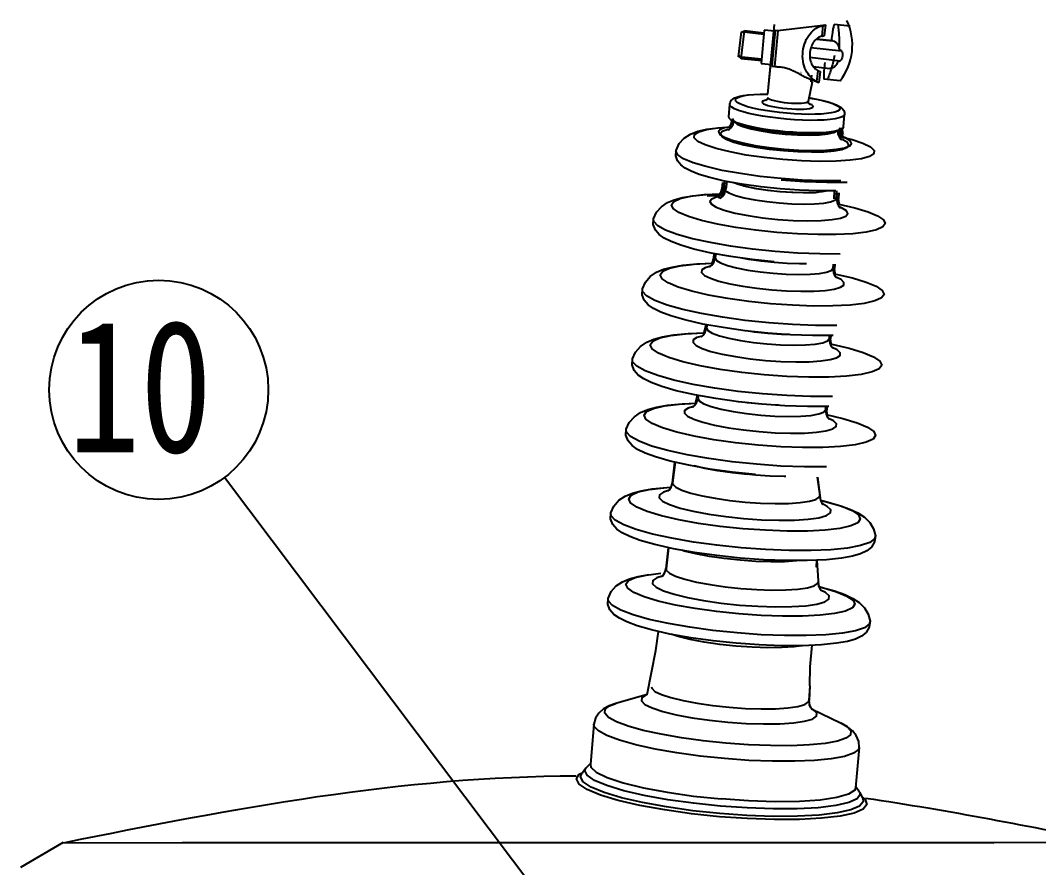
# Model space of a CAD drawing. Header units: millimetres. Extents: x 14764 to 276930, y -11609 to 135619.
# Drawn here: x 269598 to 269970.3, y 132744.6 to 133054.1 of the extents above; entities that cross this region are included whole.
import ezdxf

# ---------------------------------------------------------------- set-up
doc = ezdxf.new("R2010")
doc.units = ezdxf.units.MM
doc.header["$LTSCALE"] = 23.1
doc.layers.get('0').update_dxf_attribs({"linetype": 'CONTINUOUS'})
doc.layers.add('PL', color=5, linetype='CONTINUOUS')
doc.styles.get("Standard").update_dxf_attribs({"font": 'txt', "width": 0.8})

msp = doc.modelspace()

# ---------------------------------------------------------------- linework, layer by layer
at = {"color": 1}
msp.add_line((269672.7183, 132887.1758), (269826.7557, 132682.7416), dxfattribs=at)
at = {"color": 0, "linetype": 'ByBlock', "lineweight": 25, "ltscale": 0.5}
for p, q in [((269613.747, 132753.7243), (269598.0419, 132744.6234)), ((269613.747, 132753.7243), (269953.9588, 132753.7006)), ((269997.3683, 132753.7243), (269657.1564, 132753.7006))]:
    msp.add_line(p, q, dxfattribs=at)
at = {"color": 1}
msp.add_circle((269648.6228, 132919.1547), 40.0405, dxfattribs=at)
at = {"color": 0, "linetype": 'ByBlock', "lineweight": 25, "ltscale": 0.5}
for points in [[(269801.2948, 132778.0009), (269737.9839, 132777.9964), (269674.6788, 132765.8601), (269614.2945, 132753.6976)], [(269907.0288, 132770.0248), (269937.4264, 132765.5155), (269967.4687, 132759.6097), (269996.8208, 132753.6976)]]:
    msp.add_open_spline(points, degree=3, dxfattribs=at)
at = {"layer": 'PL', "color": 7, "ltscale": 0.5}
for p, q in [((269871.3535, 133027.1461), (269873.7042, 133052.5399)), ((269874.9408, 133050.406), (269892.4684, 133052.4805)), ((269891.1186, 133048.361), (269891.5714, 133052.3405)), ((269892.0113, 133048.462), (269892.4681, 133052.4772)), ((269901.4512, 133051.9672), (269895.5434, 133052.6393)), ((269860.63, 133040.8454), (269861.6582, 133049.8829)), ((269861.577, 133040.2291), (269862.7195, 133050.2707)), ((269861.6011, 133049.3808), (269862.7195, 133050.2707)), ((269869.8587, 133048.9499), (269861.6582, 133049.8829)), ((269869.9053, 133049.4532), (269862.7195, 133050.2707)), ((269862.7195, 133050.2707), (269869.9053, 133049.4532)), ((269870.0094, 133050.5782), (269868.8788, 133038.3651)), ((269873.9189, 133050.2163), (269870.0094, 133050.5782)), ((269873.945, 133050.4982), (269872.7277, 133037.3481)), ((269874.9408, 133050.406), (269873.7234, 133037.2559)), ((269873.945, 133050.4982), (269874.9408, 133050.406)), ((269895.0852, 133046.5885), (269889.0606, 133047.2739)), ((269889.0606, 133047.2739), (269895.0852, 133046.5885)), ((269869.0201, 133039.8909), (269860.63, 133040.8454)), ((269860.6871, 133041.3475), (269861.577, 133040.2291)), ((269887.0861, 133044.2436), (269898.2175, 133042.9772)), ((269868.9735, 133039.3876), (269861.577, 133040.2291)), ((269861.577, 133040.2291), (269868.9735, 133039.3876)), ((269868.8788, 133038.3651), (269872.7883, 133038.0032)), ((269871.3535, 133027.1461), (269872.4869, 133039.3897)), ((269872.7277, 133037.3481), (269873.7234, 133037.2559)), ((269873.8856, 133037.1977), (269873.7234, 133037.2559)), ((269886.6739, 133040.6287), (269897.8062, 133039.3622)), ((269887.9183, 133037.2322), (269893.9428, 133036.5468)), ((269883.4353, 133034.9599), (269883.3289, 133034.9943)), ((269887.1073, 133031.689), (269887.3758, 133034.0496)), ((269889.2266, 133031.7311), (269889.6794, 133035.7106)), ((269890.0698, 133031.3965), (269890.5266, 133035.4117)), ((269886.1671, 133024.6364), (269887.6002, 133031.6329)), ((269886.1671, 133024.6364), (269887.6002, 133031.6329)), ((269886.4295, 133032.6986), (269890.0693, 133031.3932)), ((269887.1073, 133031.689), (269887.6002, 133031.6329)), ((269897.7013, 133032.0094), (269891.7935, 133032.6816)), ((269857.0044, 133018.8565), (269857.4063, 133023.4498)), ((269870.8101, 133024.9979), (269870.542, 133024.9567)), ((269886.6915, 133023.5438), (269886.433, 133023.6315)), ((269898.9641, 133015.1855), (269899.366, 133019.7788)), ((269853.0828, 133014.8322), (269858.0462, 133015.1589)), ((269853.1923, 133014.8648), (269858.0412, 133015.1517)), ((269858.1681, 133017.5357), (269858.153, 133017.409)), ((269858.153, 133017.409), (269858.2026, 133017.5143)), ((269859.658, 133016.8141), (269858.4811, 133017.3418)), ((269857.2004, 133014.2946), (269856.4252, 133014.1545)), ((269897.551, 133014.0717), (269897.5816, 133013.9594)), ((269897.5887, 133014.0868), (269897.5816, 133013.9594)), ((269898.2384, 133012.5862), (269898.5142, 133012.5364)), ((269899.675, 133011.17), (269898.9901, 133011.4226)), ((269898.718, 133010.4544), (269897.9875, 133010.7238)), ((269854.7264, 132994.8776), (269854.4712, 132992.7445)), ((269854.4712, 132992.7445), (269855.075, 132993.4905)), ((269855.075, 132993.4905), (269855.2888, 132993.5729)), ((269855.5207, 132995.4057), (269855.1548, 132992.3472)), ((269855.1548, 132992.3472), (269855.7355, 132993.0649)), ((269855.4332, 132994.7506), (269855.1929, 132992.791)), ((269855.7355, 132993.0649), (269856.0504, 132993.1862)), ((269856.305, 132995.2625), (269855.954, 132992.4001)), ((269847.9317, 132990.4717), (269853.9234, 132990.7857)), ((269848.7549, 132990.5487), (269854.4196, 132990.7883)), ((269849.1178, 132989.9879), (269854.8234, 132990.2869)), ((269849.8031, 132990.0549), (269855.103, 132990.2827)), ((269853.4508, 132989.7132), (269852.7756, 132989.5912)), ((269854.1683, 132989.274), (269853.4429, 132989.1429)), ((269853.9234, 132990.7857), (269854.4192, 132990.7877)), ((269854.8234, 132990.2869), (269855.1067, 132990.2881)), ((269895.5556, 132991.8241), (269895.4045, 132988.9487)), ((269895.446, 132989.7395), (269895.735, 132989.5654)), ((269895.735, 132989.5654), (269896.1823, 132988.7578)), ((269896.3534, 132991.8384), (269896.1823, 132988.7578)), ((269896.5244, 132991.1534), (269896.4209, 132989.184)), ((269896.4623, 132989.9707), (269896.6585, 132989.8525)), ((269896.6585, 132989.8525), (269897.1235, 132989.0129)), ((269897.2425, 132991.1551), (269897.1235, 132989.0129)), ((269896.8367, 132987.0765), (269897.323, 132986.9887)), ((269898.2459, 132985.613), (269897.6074, 132985.8485)), ((269851.6234, 132968.9391), (269851.4245, 132967.2766)), ((269851.4245, 132967.2766), (269852.0512, 132968.0511)), ((269852.0512, 132968.0511), (269852.164, 132968.0946)), ((269852.2538, 132968.8265), (269852.0686, 132967.3167)), ((269845.3357, 132965.1768), (269851.3738, 132965.4287)), ((269895.1539, 132965.0714), (269895.0742, 132963.5542)), ((269895.1153, 132964.3368), (269895.2188, 132964.2744)), ((269895.2188, 132964.2744), (269895.7016, 132963.4028)), ((269895.7942, 132965.0723), (269895.7016, 132963.4028)), ((269895.4344, 132961.567), (269896.1321, 132961.4411)), ((269898.0765, 132959.3829), (269896.205, 132960.2973)), ((269848.5204, 132943.0007), (269848.368, 132941.7275)), ((269848.368, 132941.7275), (269849.0179, 132942.5305)), ((269849.0743, 132942.9024), (269848.9344, 132941.7611)), ((269842.2102, 132939.7173), (269848.3053, 132939.9691)), ((269893.7834, 132938.9892), (269893.7231, 132937.8426)), ((269893.7745, 132938.6148), (269894.275, 132937.7112)), ((269894.346, 132938.9895), (269894.275, 132937.7112)), ((269894.0319, 132935.966), (269894.6759, 132935.8497)), ((269896.6859, 132933.7214), (269894.8281, 132934.6291)), ((269838.9074, 132913.9012), (269845.1817, 132914.23)), ((269839.9598, 132913.9947), (269845.1672, 132914.2099)), ((269845.2824, 132915.9348), (269844.7085, 132914.1909)), ((269845.4281, 132917.1523), (269845.2824, 132915.9348)), ((269845.2824, 132915.9348), (269845.8535, 132916.6404)), ((269845.9059, 132917.0678), (269845.7702, 132915.9619)), ((269892.3165, 132912.7105), (269892.8349, 132911.7745)), ((269892.4176, 132912.9968), (269892.3592, 132911.8859)), ((269892.9028, 132912.9967), (269892.8349, 132911.7745)), ((269895.282, 132907.8153), (269893.4377, 132908.7163)), ((269837.2392, 132892.7267), (269836.3319, 132885.1422)), ((269837.4304, 132892.6837), (269836.5056, 132885.1432)), ((269836.3319, 132885.1422), (269835.7983, 132883.5427)), ((269836.3319, 132885.1422), (269836.5365, 132885.395)), ((269890.6836, 132878.739), (269889.571, 132887.2743)), ((269893.0583, 132876.5689), (269891.253, 132877.4509)), ((269834.9145, 132861.477), (269833.995, 132853.7916)), ((269835.0301, 132861.451), (269834.09, 132853.7861)), ((269889.0593, 132856.9148), (269888.9271, 132854.3987)), ((269889.1622, 132856.9194), (269889.6692, 132849.3977)), ((269833.995, 132853.7916), (269833.4652, 132852.2091)), ((269833.995, 132853.7916), (269834.13, 132854.1119)), ((269889.6692, 132849.3977), (269889.7801, 132848.911)), ((269889.9974, 132847.2578), (269889.7801, 132848.911)), ((269889.9077, 132847.2778), (269890.7081, 132847.0997)), ((269889.9112, 132847.2522), (269891.3237, 132846.926)), ((269892.4085, 132845.1045), (269890.6175, 132845.9796)), ((269886.6315, 132810.9943), (269886.3499, 132805.6367)), ((269886.6579, 132810.9955), (269886.3609, 132805.645)), ((269827.2324, 132807.8551), (269815.7138, 132804.5296)), ((269886.3523, 132805.6824), (269886.3609, 132805.645)), ((269886.5753, 132803.9898), (269886.3609, 132805.645)), ((269887.0818, 132802.9593), (269886.5753, 132803.9898)), ((269887.0757, 132802.9586), (269887.2997, 132802.6733)), ((269887.3977, 132802.5874), (269887.0818, 132802.9593)), ((269887.2847, 132802.6427), (269898.1539, 132797.317)), ((269807.7298, 132796.9665), (269806.4403, 132782.2279)), ((269904.7034, 132788.4824), (269903.4139, 132773.7438)), ((269804.7569, 132780.932), (269803.2213, 132778.779)), ((269806.4737, 132782.6091), (269804.7569, 132780.932)), ((269802.3286, 132778.6927), (269803.6217, 132779.3404)), ((269904.8467, 132772.1753), (269903.4472, 132774.1248)), ((269904.8467, 132772.1753), (269905.9851, 132769.7885))]:
    msp.add_line(p, q, dxfattribs=at)
for points in [[(269857.4063, 133023.4498), (269857.5768, 133024.1573), (269857.955, 133024.8038), (269858.5003, 133025.3377), (269859.1733, 133025.7587), (269859.9941, 133026.105), (269861.033, 133026.4074), (269862.3886, 133026.6774), (269864.1714, 133026.9088), (269866.2481, 133027.068), (269868.5167, 133027.1494), (269870.9488, 133027.1564), (269871.3535, 133027.1461)], [(269867.9731, 133021.6016), (269865.8139, 133022.0725), (269863.914, 133022.5715), (269862.312, 133023.0885), (269861.0406, 133023.6128), (269860.1256, 133024.1339), (269859.5857, 133024.6411), (269859.4319, 133025.124), (269859.6672, 133025.5729), (269860.287, 133025.9786), (269861.2786, 133026.3329), (269862.6217, 133026.6285), (269864.2891, 133026.8594), (269866.2468, 133027.0209), (269868.455, 133027.1098), (269870.8686, 133027.1242), (269871.3506, 133027.1128)], [(269871.2481, 133025.9416), (269871.1351, 133025.4765), (269870.9344, 133025.1282), (269870.7444, 133024.929), (269870.6223, 133024.8413), (269870.5994, 133024.8287)], [(269871.2481, 133025.9416), (269871.2696, 133025.821), (269871.5023, 133025.5671), (269871.9803, 133025.3038), (269872.6874, 133025.0399), (269873.5996, 133024.7846), (269874.6857, 133024.5464), (269875.9087, 133024.3335), (269877.2271, 133024.1531), (269878.5958, 133024.0115)], [(269886.2696, 133025.8076), (269886.7462, 133025.7351), (269889.1206, 133025.3018), (269891.2798, 133024.8308), (269893.1797, 133024.3318), (269894.7817, 133023.8149), (269896.0531, 133023.2905), (269896.9681, 133022.7694), (269897.508, 133022.2623), (269897.6618, 133021.7793), (269897.4265, 133021.3304), (269896.8067, 133020.9247), (269895.8152, 133020.5704), (269894.472, 133020.2748), (269892.8046, 133020.0439), (269890.8469, 133019.8824)], [(269886.2724, 133025.8401), (269886.7412, 133025.7695), (269889.1516, 133025.3349), (269891.3833, 133024.8548), (269893.4076, 133024.3306), (269895.0979, 133023.7951), (269896.3612, 133023.2978), (269897.3141, 133022.8229), (269898.0498, 133022.3419), (269898.6299, 133021.8131), (269899.0661, 133021.1974), (269899.3212, 133020.5037), (269899.366, 133019.7788)], [(269878.0718, 133018.0213), (269875.0892, 133018.3191), (269872.1738, 133018.684), (269869.3848, 133019.1085), (269866.7791, 133019.5841), (269864.4097, 133020.1009), (269862.3247, 133020.6486), (269860.5668, 133021.2159), (269859.1716, 133021.7914), (269858.1675, 133022.3632), (269857.5751, 133022.9198), (269857.4063, 133023.4498)], [(269870.542, 133024.9567), (269869.8328, 133024.7645), (269869.3884, 133024.5324), (269869.2225, 133024.2674), (269869.3399, 133023.9777), (269869.7372, 133023.672), (269870.4022, 133023.3595), (269871.3148, 133023.0499), (269872.4473, 133022.7525), (269873.7651, 133022.4763), (269875.2282, 133022.2298), (269876.7922, 133022.0205), (269878.4071, 133021.8548)], [(269878.4071, 133021.8548), (269880.0264, 133021.7375), (269881.6029, 133021.6721), (269883.0866, 133021.6608), (269884.4324, 133021.7039), (269885.5992, 133021.8002), (269886.5517, 133021.9467), (269887.2609, 133022.1388), (269887.7053, 133022.3709), (269887.8712, 133022.6359), (269887.7538, 133022.9256), (269887.3565, 133023.2314), (269886.6915, 133023.5438)], [(269878.5958, 133024.0115), (269879.9684, 133023.9133), (269881.2981, 133023.862), (269882.5395, 133023.8593), (269883.6504, 133023.9052), (269884.5931, 133023.9983), (269885.3353, 133024.1354), (269885.8518, 133024.3117), (269886.125, 133024.5213), (269886.1671, 133024.6364)], [(269886.5618, 133023.4587), (269886.6082, 133023.4308), (269886.5843, 133023.451), (269886.4737, 133023.5682), (269886.326, 133023.7979), (269886.1967, 133024.1627), (269886.1671, 133024.6364)], [(269858.4811, 133017.3418), (269857.6379, 133017.864), (269857.1428, 133018.3718), (269857.0044, 133018.8565)], [(269878.2605, 133020.178), (269875.5455, 133020.4491), (269872.889, 133020.7815), (269870.3475, 133021.1683), (269867.9731, 133021.6016)], [(269899.366, 133019.7788), (269899.1077, 133019.2862), (269898.4276, 133018.8409), (269897.3395, 133018.4521), (269895.8655, 133018.1277), (269894.0358, 133017.8742), (269891.8874, 133017.6969), (269889.4642, 133017.5994), (269886.8155, 133017.5835), (269883.9952, 133017.6498), (269881.0607, 133017.7967), (269878.0718, 133018.0213)], [(269890.8469, 133019.8824), (269888.6387, 133019.7935), (269886.2251, 133019.7792), (269883.6551, 133019.8396), (269880.9813, 133019.9735), (269878.2605, 133020.178)], [(269837.7503, 133006.6019), (269838.8832, 133009.0787), (269840.7392, 133011.1199), (269843.0595, 133012.5823), (269845.7284, 133013.5847), (269848.9763, 133014.3191), (269853.1923, 133014.8648)], [(269876.7798, 133003.254), (269869.9305, 133003.9776), (269863.4013, 133004.9167), (269857.4785, 133006.0302), (269852.4211, 133007.2692), (269848.4498, 133008.5798), (269845.7383, 133009.9046), (269844.4051, 133011.1857), (269844.5084, 133012.3671), (269846.0439, 133013.3973), (269848.9442, 133014.2311), (269853.0828, 133014.8322)], [(269855.8061, 133015.008), (269853.9284, 133014.2843), (269853.2368, 133013.4099), (269853.766, 133012.4287), (269855.4896, 133011.3899), (269858.321, 133010.3456), (269862.1181, 133009.3482), (269866.6909, 133008.4475), (269871.81, 133007.689), (269877.2175, 133007.1106)], [(269857.0184, 133014.1694), (269856.9332, 133014.137), (269857.1942, 133014.2893), (269857.8011, 133014.8095), (269858.5391, 133015.8613), (269858.9288, 133017.1411)], [(269858.153, 133017.409), (269857.6561, 133015.78), (269857.1699, 133015.1002)], [(269858.3172, 133018.2653), (269858.7439, 133017.4502), (269860.1403, 133016.6085), (269862.4343, 133015.7624), (269865.5109, 133014.9542), (269869.2158, 133014.2245), (269873.3632, 133013.6099), (269877.7451, 133013.1412)], [(269859.129, 133017.0513), (269859.1298, 133017.0479), (269860.1513, 133016.1971), (269862.2029, 133015.3232), (269865.1655, 133014.477), (269868.8668, 133013.7077), (269873.0918, 133013.0599), (269877.595, 133012.5714)], [(269877.6699, 133013.428), (269874.9342, 133013.6983), (269872.2506, 133014.0255), (269869.6652, 133014.4039), (269867.2221, 133014.8271), (269864.9631, 133015.2879), (269862.927, 133015.7783), (269861.1484, 133016.2899), (269859.658, 133016.8141)], [(269877.7451, 133013.1412), (269882.1419, 133012.8419), (269886.333, 133012.727), (269890.1083, 133012.8022), (269893.2785, 133013.0639), (269895.6846, 133013.4988), (269897.2059, 133014.0852), (269897.7677, 133014.8138)], [(269898.9641, 133015.1855), (269898.7436, 133014.7323), (269898.1679, 133014.3181), (269897.2468, 133013.9503)], [(269897.7677, 133014.8138), (269897.9771, 133013.1308), (269898.5435, 133011.95), (269899.0389, 133011.365), (269899.2038, 133011.2258)], [(269856.4252, 133014.1545), (269854.6149, 133013.4568), (269853.9482, 133012.6138), (269854.4584, 133011.6679), (269856.12, 133010.6664), (269858.8497, 133009.6596), (269862.5105, 133008.698), (269866.9191, 133007.8297), (269871.8543, 133007.0984), (269877.0673, 133006.5408)], [(269897.3019, 133011.7235), (269902.1273, 133010.5413), (269906.0987, 133009.2307), (269908.8102, 133007.9059), (269910.1434, 133006.6248), (269910.04, 133005.4434), (269908.5046, 133004.4132), (269905.6042, 133003.5794), (269901.4656, 133002.9784), (269896.2698, 133002.6364), (269890.2437, 133002.5683), (269883.6505, 133002.7773), (269876.7798, 133003.254)], [(269877.2175, 133007.1106), (269882.643, 133006.7412), (269887.8162, 133006.5993), (269892.4759, 133006.6922), (269896.3886, 133007.0151), (269899.3584, 133007.5519), (269901.2361, 133008.2756), (269901.9277, 133009.15), (269901.3985, 133010.1312), (269899.675, 133011.17)], [(269877.595, 133012.5714), (269882.1145, 133012.2705), (269886.3878, 133012.1748), (269890.1665, 133012.2897), (269893.231, 133012.6086), (269895.4032, 133013.1129), (269896.5569, 133013.7735), (269896.5583, 133013.7767)], [(269897.2468, 133013.9503), (269895.9962, 133013.6349), (269894.4373, 133013.3775), (269892.597, 133013.1825), (269890.5066, 133013.0531), (269888.2019, 133012.9916), (269885.7225, 133012.9991), (269883.1106, 133013.0754), (269880.411, 133013.2192), (269877.6699, 133013.428)], [(269896.7716, 133013.8305), (269896.9373, 133012.4871), (269897.5081, 133011.2916), (269898.0148, 133010.6915), (269898.1939, 133010.5401)], [(269898.1441, 133011.515), (269897.784, 133012.2819), (269897.5816, 133013.9594)], [(269898.9981, 133012.4187), (269898.7498, 133012.9444), (269898.5455, 133014.6229)], [(269877.0673, 133006.5408), (269882.2979, 133006.1847), (269887.2852, 133006.0479), (269891.7776, 133006.1374), (269895.5497, 133006.4487), (269898.4128, 133006.9662), (269900.2231, 133007.664), (269900.8899, 133008.5069), (269900.3796, 133009.4529), (269898.718, 133010.4544)], [(269875.842, 132992.5347), (269868.7152, 132993.2815), (269861.8603, 132994.2482), (269855.5096, 132995.4077), (269850.1615, 132996.6583), (269846.1887, 132997.8464), (269843.2769, 132998.9712), (269841.1313, 133000.0793), (269839.5034, 133001.2873), (269838.2796, 133002.7877), (269837.6263, 133004.6416), (269837.7503, 133006.6019)], [(269861.274, 132998.1069), (269854.5781, 132999.3154), (269848.7344, 133000.6645), (269843.9675, 133002.1026), (269840.4607, 133003.5742), (269838.3486, 133005.023), (269837.7126, 133006.3931), (269837.7503, 133006.6019)], [(269876.1706, 132996.2908), (269868.565, 132997.0856), (269861.274, 132998.1069)], [(269897.9603, 132995.5199), (269891.1562, 132995.4926), (269883.7987, 132995.7528), (269876.1706, 132996.2908)], [(269853.319, 132989.5917), (269853.1853, 132989.5408), (269853.3882, 132989.6601), (269853.9696, 132990.1535), (269854.6988, 132991.1821), (269855.1929, 132992.791)], [(269854.4712, 132992.7445), (269853.9697, 132991.1132), (269853.7136, 132990.7584)], [(269854.0109, 132989.1505), (269853.9016, 132989.1088), (269854.1339, 132989.2447), (269854.7283, 132989.7516), (269855.4621, 132990.7919), (269855.954, 132992.4001)], [(269855.1548, 132992.3472), (269854.6556, 132990.7171), (269854.3194, 132990.2491)], [(269855.1929, 132992.791), (269855.6388, 132991.9392), (269857.0981, 132991.0596), (269859.4955, 132990.1753), (269862.7107, 132989.3307), (269866.5825, 132988.5682), (269870.9168, 132987.9259), (269875.4962, 132987.436)], [(269875.7509, 132991.4941), (269871.4014, 132991.9593), (269867.2846, 132992.5694), (269863.6071, 132993.2937), (269860.5533, 132994.0959), (269858.4544, 132994.87)], [(269875.8503, 132991.4834), (269871.302, 132991.9699), (269866.9971, 132992.6079), (269863.1516, 132993.3653), (269862.3522, 132993.5753)], [(269896.1347, 132991.8268), (269889.7409, 132991.7969), (269882.9015, 132992.0373), (269875.842, 132992.5347)], [(269900.352, 132994.8611), (269892.8166, 132994.8308), (269884.6684, 132995.119), (269876.2205, 132995.7147)], [(269829.5577, 132981.5846), (269830.6291, 132983.9846), (269832.3833, 132986.017), (269834.571, 132987.5185), (269837.0835, 132988.5941), (269840.0766, 132989.4122), (269843.8506, 132990.0619), (269848.7549, 132990.5487)], [(269874.5513, 132976.6361), (269866.9431, 132977.4312), (269859.649, 132978.4529), (269852.9501, 132979.6619), (269847.104, 132981.0116), (269842.3351, 132982.4503), (269838.8267, 132983.9225), (269836.7138, 132985.3719), (269836.0775, 132986.7425), (269836.9422, 132987.9819), (269839.2747, 132989.0423), (269842.9854, 132989.883), (269847.9317, 132990.4717)], [(269852.7756, 132989.5912), (269850.8293, 132988.841), (269850.1124, 132987.9347), (269850.661, 132986.9177), (269852.4474, 132985.841), (269855.3822, 132984.7585), (269859.318, 132983.7247), (269864.0577, 132982.7912), (269869.3637, 132982.0049), (269874.9686, 132981.4054)], [(269875.4962, 132987.436), (269880.0911, 132987.1232), (269884.471, 132987.0031), (269888.4164, 132987.0818), (269891.7295, 132987.3552), (269894.244, 132987.8097), (269895.8339, 132988.4225), (269896.4209, 132989.184)], [(269893.3632, 132991.8138), (269891.1695, 132991.4173), (269888.0227, 132991.1576), (269884.2753, 132991.0829), (269880.1152, 132991.197), (269875.7509, 132991.4941)], [(269889.494, 132991.1985), (269888.6828, 132991.1316), (269884.7642, 132991.0535), (269880.414, 132991.1727), (269875.8503, 132991.4834)], [(269896.4209, 132989.184), (269896.6326, 132987.4995), (269897.1954, 132986.3332), (269897.6789, 132985.7643), (269897.8282, 132985.6385)], [(269897.5201, 132986.9328), (269897.3297, 132987.3339), (269897.1235, 132989.0129)], [(269897.323, 132986.9887), (269903.1692, 132985.639), (269907.9381, 132984.2004), (269911.4464, 132982.7281), (269913.5593, 132981.2788), (269914.1956, 132979.9081), (269913.3309, 132978.6687), (269910.9984, 132977.6083), (269907.2877, 132976.7676), (269902.3414, 132976.1789), (269896.3497, 132975.8649), (269889.5427, 132975.8375), (269882.1818, 132976.098), (269874.5513, 132976.6361)], [(269874.9686, 132981.4054), (269880.5922, 132981.0225), (269885.9542, 132980.8755), (269890.7841, 132980.9717), (269894.8396, 132981.3064), (269897.9178, 132981.8628), (269899.8641, 132982.613), (269900.5809, 132983.5193), (269900.0324, 132984.5363), (269898.2459, 132985.613)], [(269873.6135, 132965.9168), (269865.5739, 132966.7543), (269857.8259, 132967.8315), (269850.6213, 132969.1181), (269844.2721, 132970.5629), (269839.4629, 132971.9617), (269835.9714, 132973.2725), (269833.4415, 132974.5379), (269831.5712, 132975.8716), (269830.1911, 132977.4809), (269829.4403, 132979.4747), (269829.5577, 132981.5846)], [(269857.6944, 132971.6199), (269850.2992, 132972.9072), (269843.7322, 132974.3473), (269838.217, 132975.8913), (269833.9414, 132977.4866), (269831.0509, 132979.0788), (269829.6441, 132980.6138), (269829.5577, 132981.5846)], [(269873.9421, 132969.6728), (269865.6659, 132970.5294), (269857.6944, 132971.6199)], [(269850.2652, 132964.1682), (269850.107, 132964.1081), (269850.28, 132964.2108), (269850.848, 132964.6906), (269851.5725, 132965.7076), (269852.0686, 132967.3167)], [(269851.4245, 132967.2766), (269850.9207, 132965.6447), (269850.7451, 132965.4025)], [(269852.0686, 132967.3167), (269852.5337, 132966.4281), (269854.056, 132965.5106), (269856.5567, 132964.5882), (269859.9106, 132963.7072), (269863.9493, 132962.9118), (269868.4705, 132962.2418), (269873.2473, 132961.7308)], [(269873.5865, 132965.6077), (269868.8394, 132966.1154), (269864.3465, 132966.7813), (269861.8655, 132967.2699)], [(269897.7875, 132968.7525), (269890.2811, 132968.769), (269882.2414, 132969.0793), (269873.9421, 132969.6728)], [(269825.4442, 132956.0352), (269826.5443, 132958.485), (269828.345, 132960.549), (269830.587, 132962.0685), (269833.1713, 132963.1618), (269836.2723, 132964.001), (269840.2061, 132964.6723), (269845.3357, 132965.1768)], [(269872.273, 132950.5941), (269864.3008, 132951.4273), (269856.6587, 132952.4978), (269849.6401, 132953.7645), (269843.5149, 132955.1786), (269838.5184, 132956.686), (269834.8426, 132958.2286), (269832.6288, 132959.7471), (269831.9622, 132961.1832), (269832.8682, 132962.4817), (269835.3122, 132963.5927), (269839.2, 132964.4736), (269844.3825, 132965.0904)], [(269844.3825, 132965.0904), (269850.6602, 132965.4194), (269851.3692, 132965.4222)], [(269850.3936, 132964.3068), (269848.3876, 132963.7301), (269847.1721, 132962.9146), (269847.0903, 132961.9793), (269848.1457, 132960.9651), (269850.2922, 132959.9163), (269853.4362, 132958.8788), (269857.4399, 132957.8979), (269862.1288, 132957.0165), (269867.2977, 132956.273), (269872.7197, 132955.7002)], [(269873.2473, 132961.7308), (269878.0403, 132961.4046), (269882.6091, 132961.2793), (269886.7246, 132961.3613), (269890.1804, 132961.6465), (269892.8034, 132962.1207), (269894.4618, 132962.7599), (269895.0742, 132963.5542)], [(269885.4108, 132965.2092), (269882.8899, 132965.1589), (269878.3496, 132965.2834), (269873.5865, 132965.6077)], [(269895.0742, 132963.5542), (269895.2882, 132961.8681), (269895.8475, 132960.7162), (269896.3189, 132960.1638), (269896.452, 132960.0518)], [(269896.0417, 132961.4465), (269895.9094, 132961.7237), (269895.7016, 132963.4028)], [(269896.1321, 132961.4411), (269902.2574, 132960.0269), (269907.2539, 132958.5195), (269910.9297, 132956.977), (269913.1434, 132955.4584), (269913.8101, 132954.0223), (269912.904, 132952.7238), (269910.4601, 132951.6128), (269906.5722, 132950.732), (269901.3897, 132950.1152), (269895.112, 132949.7861), (269887.98, 132949.7575), (269880.2678, 132950.0304), (269872.273, 132950.5941)], [(269872.7197, 132955.7002), (269878.1585, 132955.3228), (269883.3781, 132955.1574), (269888.1488, 132955.2112), (269892.262, 132955.482), (269895.5384, 132955.9578), (269897.8345, 132956.6179), (269899.0501, 132957.4334), (269899.1319, 132958.3687), (269898.0765, 132959.3829)], [(269855.0017, 132941.8502), (269847.5381, 132943.1751), (269840.9079, 132944.6721), (269835.8244, 132946.1383), (269832.1432, 132947.5089), (269829.4878, 132948.825), (269827.5388, 132950.1998), (269826.1096, 132951.8437), (269825.3291, 132953.8794), (269825.4442, 132956.0352)], [(269854.7442, 132945.6585), (269847.0433, 132946.999), (269840.2048, 132948.4986), (269834.4615, 132950.1065), (269830.0091, 132951.7677), (269826.9992, 132953.4258), (269825.5342, 132955.0243), (269825.4442, 132956.0352)], [(269871.6637, 132943.6309), (269863.0453, 132944.5229), (269854.7442, 132945.6585)], [(269847.203, 132938.6641), (269847.02, 132938.5949), (269847.1627, 132938.6809), (269847.7168, 132939.1471), (269848.4365, 132940.1523), (269848.9344, 132941.7611)], [(269848.368, 132941.7275), (269847.8623, 132940.0954), (269847.7538, 132939.9463)], [(269848.9344, 132941.7611), (269849.4188, 132940.8357), (269851.0042, 132939.8802), (269853.6086, 132938.9196), (269857.1015, 132938.002), (269861.3077, 132937.1736), (269866.0163, 132936.4758), (269870.9912, 132935.9437)], [(269871.3351, 132939.8749), (269863.0198, 132940.7398), (269855.0017, 132941.8502)], [(269871.3226, 132939.7319), (269866.3768, 132940.2609), (269863.4418, 132940.6959)], [(269896.495, 132942.6725), (269888.6783, 132942.6897), (269880.3062, 132943.0128), (269871.6637, 132943.6309)], [(269821.7965, 132930.4425), (269822.9182, 132932.9298), (269824.7531, 132935.0165), (269827.0353, 132936.5495), (269829.6738, 132937.6566), (269832.8563, 132938.5119), (269836.9106, 132939.1995), (269842.2102, 132939.7173)], [(269870.0016, 132924.6321), (269861.7577, 132925.4936), (269853.8541, 132926.6007), (269846.5955, 132927.9107), (269840.2609, 132929.3732), (269835.0935, 132930.9321), (269831.2921, 132932.5273), (269829.0026, 132934.0978), (269828.3131, 132935.583), (269829.25, 132936.9259), (269831.7775, 132938.0749), (269835.7982, 132938.9858), (269841.1578, 132939.6237)], [(269841.1578, 132939.6237), (269847.6501, 132939.964), (269848.3035, 132939.9666)], [(269847.2914, 132938.7892), (269845.3011, 132938.2171), (269844.044, 132937.3737), (269843.9594, 132936.4065), (269845.0509, 132935.3577), (269847.2707, 132934.2731), (269850.5219, 132933.2002), (269854.6623, 132932.1858), (269859.5112, 132931.2743), (269864.8565, 132930.5054), (269870.4636, 132929.913)], [(269870.9912, 132935.9437), (269875.9829, 132935.6039), (269880.7412, 132935.4734), (269885.0273, 132935.5588), (269888.6265, 132935.8559), (269891.3582, 132936.3497), (269893.0854, 132937.0154), (269893.7231, 132937.8426)], [(269879.2349, 132939.3132), (269876.2852, 132939.3941), (269871.3226, 132939.7319)], [(269895.2285, 132938.99), (269887.6791, 132938.9855), (269879.6297, 132939.2851), (269871.3351, 132939.8749)], [(269893.7231, 132937.8426), (269893.9393, 132936.1556), (269894.4948, 132935.0181), (269894.9539, 132934.4822), (269895.0705, 132934.3841)], [(269894.5685, 132935.8571), (269894.4845, 132936.0322), (269894.275, 132937.7112)], [(269894.6759, 132935.8497), (269901.0105, 132934.3872), (269906.1779, 132932.8284), (269909.9793, 132931.2331), (269912.2688, 132929.6627), (269912.9583, 132928.1775), (269912.0214, 132926.8345), (269909.4939, 132925.6855), (269905.4732, 132924.7746), (269900.1136, 132924.1367), (269893.6213, 132923.7964), (269886.2455, 132923.7668), (269878.2696, 132924.049), (269870.0016, 132924.6321)], [(269870.4636, 132929.913), (269876.088, 132929.5228), (269881.4858, 132929.3517), (269886.4194, 132929.4074), (269890.673, 132929.6874), (269894.0612, 132930.1794), (269896.4356, 132930.862), (269897.6927, 132931.7054), (269897.7773, 132932.6726), (269896.6859, 132933.7214)], [(269852.3166, 132915.9343), (269844.6573, 132917.2886), (269837.8205, 132918.8241), (269832.5314, 132920.3408), (269828.7082, 132921.7562), (269825.959, 132923.1104), (269823.9515, 132924.5159), (269822.4858, 132926.1856), (269821.6832, 132928.2516), (269821.7965, 132930.4425)], [(269851.969, 132919.7568), (269844.0388, 132921.1372), (269836.9966, 132922.6815), (269831.0824, 132924.3372), (269826.4974, 132926.0479), (269823.3978, 132927.7554), (269821.8891, 132929.4014), (269821.7965, 132930.4425)], [(269869.3924, 132917.6688), (269860.5172, 132918.5874), (269851.969, 132919.7568)], [(269844.1129, 132912.9172), (269843.9047, 132912.8388), (269844.0162, 132912.9081), (269844.556, 132913.3602), (269845.2706, 132914.3536), (269845.7702, 132915.9619)], [(269845.7702, 132915.9619), (269846.2741, 132914.9993), (269847.9232, 132914.0053), (269850.6323, 132913.0061), (269854.2656, 132912.0517), (269858.6409, 132911.19), (269863.5388, 132910.4641), (269868.7136, 132909.9106)], [(269869.0638, 132913.9128), (269860.5393, 132914.7985), (269852.3166, 132915.9343)], [(269869.0588, 132913.8561), (269863.9142, 132914.4064), (269862.979, 132914.545)], [(269894.963, 132916.6819), (269886.9136, 132916.6996), (269878.2922, 132917.0323), (269869.3924, 132917.6688)], [(269819.546, 132904.7199), (269820.6677, 132907.2072), (269822.5027, 132909.294), (269824.7848, 132910.827), (269827.4234, 132911.934), (269830.6059, 132912.7894), (269834.6601, 132913.477), (269839.9598, 132913.9947)], [(269867.7511, 132898.9095), (269859.5072, 132899.7711), (269851.6036, 132900.8782), (269844.345, 132902.1881), (269838.0104, 132903.6506), (269832.8431, 132905.2095), (269829.0416, 132906.8048), (269826.7522, 132908.3752), (269826.0627, 132909.8604), (269826.9996, 132911.2033), (269829.527, 132912.3523), (269833.5478, 132913.2633), (269838.9074, 132913.9012)], [(269844.1599, 132913.0284), (269842.1851, 132912.4607), (269840.8862, 132911.5892), (269840.7987, 132910.5898), (269841.9265, 132909.506), (269844.2203, 132908.3853), (269847.5799, 132907.2766), (269851.8582, 132906.2284), (269856.8687, 132905.2865), (269862.3921, 132904.4921), (269868.186, 132903.88)], [(269868.7136, 132909.9106), (269873.906, 132909.5571), (269878.8554, 132909.4214), (269883.3139, 132909.5103), (269887.0577, 132909.8193), (269889.8992, 132910.3329), (269891.6958, 132911.0254), (269892.3592, 132911.8859)], [(269875.154, 132913.4791), (269874.2207, 132913.5047), (269869.0588, 132913.8561)], [(269893.573, 132912.9967), (269885.8251, 132912.9971), (269877.569, 132913.3072), (269869.0638, 132913.9128)], [(269892.3592, 132911.8859), (269892.5774, 132910.1983), (269893.129, 132909.0753), (269893.5754, 132908.5562), (269893.675, 132908.4722)], [(269893.1125, 132909.958), (269893.0461, 132910.0957), (269892.8349, 132911.7745)], [(269892.6363, 132910.0785), (269898.7601, 132908.6647), (269903.9275, 132907.1058), (269907.7289, 132905.5105), (269910.0184, 132903.9401), (269910.7079, 132902.4549), (269909.7709, 132901.112), (269907.2435, 132899.963), (269903.2228, 132899.0521), (269897.8632, 132898.4142), (269891.3709, 132898.0739), (269883.9951, 132898.0443), (269876.0192, 132898.3265), (269867.7511, 132898.9095)], [(269868.186, 132903.88), (269873.9978, 132903.4767), (269879.5754, 132903.2999), (269884.6734, 132903.3575), (269889.0687, 132903.6468), (269892.5698, 132904.1552), (269895.0234, 132904.8606), (269896.3223, 132905.732), (269896.4098, 132906.7315), (269895.282, 132907.8153)], [(269866.8133, 132888.1902), (269858.2888, 132889.076), (269850.0662, 132890.2118), (269842.4069, 132891.566), (269835.5701, 132893.1015), (269830.281, 132894.6182), (269826.4578, 132896.0336), (269823.7085, 132897.3878), (269821.701, 132898.7934), (269820.2354, 132900.4631), (269819.4328, 132902.529), (269819.546, 132904.7199)], [(269849.7186, 132894.0343), (269841.7884, 132895.4146), (269834.7462, 132896.959), (269828.8319, 132898.6147), (269824.2469, 132900.3254), (269821.1473, 132902.0328), (269819.6387, 132903.6789), (269819.546, 132904.7199)], [(269867.1419, 132891.9463), (269858.2668, 132892.8649), (269849.7186, 132894.0343)], [(269892.7126, 132890.9593), (269884.6632, 132890.977), (269876.0417, 132891.3098), (269867.1419, 132891.9463)], [(269863.9179, 132888.18), (269858.3677, 132888.7664), (269853.0776, 132889.5273), (269848.2787, 132890.4294), (269844.5229, 132891.3496)], [(269866.795, 132887.9804), (269861.4517, 132888.5519), (269856.3944, 132889.3014), (269855.7773, 132889.4229)], [(269834.7746, 132882.1657), (269834.8265, 132882.1978), (269835.3021, 132882.5886), (269835.9972, 132883.5341), (269836.5056, 132885.1432)], [(269836.5056, 132885.1432), (269836.6079, 132884.6214), (269837.6946, 132883.5772), (269839.9045, 132882.4975), (269843.1413, 132881.4293), (269847.2634, 132880.4194), (269852.0906, 132879.5119), (269857.4121, 132878.7465), (269862.9951, 132878.1566)], [(269877.8967, 132887.4878), (269877.2669, 132887.4752), (269872.1563, 132887.6154), (269866.795, 132887.9804)], [(269889.3805, 132887.2743), (269890.5209, 132878.7514), (269891.0557, 132877.6859), (269891.3807, 132877.2989)], [(269813.9362, 132874.208), (269815.0579, 132876.6953), (269816.8928, 132878.7821), (269819.175, 132880.3151), (269821.8135, 132881.4222), (269824.9961, 132882.2775), (269829.0503, 132882.9651), (269834.3499, 132883.4828), (269836.0026, 132883.5511)], [(269862.1413, 132868.3976), (269853.8974, 132869.2592), (269845.9938, 132870.3663), (269838.7352, 132871.6763), (269832.4006, 132873.1388), (269827.2332, 132874.6976), (269823.4318, 132876.2929), (269821.1423, 132877.8633), (269820.4528, 132879.3485), (269821.3898, 132880.6914), (269823.9172, 132881.8405), (269827.9379, 132882.7514), (269833.2975, 132883.3893)], [(269835.0292, 132882.3643), (269833.113, 132881.8134), (269831.6465, 132880.8296), (269831.5478, 132879.7012), (269832.821, 132878.4777), (269835.4107, 132877.2124), (269839.2036, 132875.9607), (269844.0337, 132874.7774), (269849.6904, 132873.714), (269855.9262, 132872.8171), (269862.4675, 132872.126)], [(269890.5198, 132878.7601), (269893.1502, 132878.1528), (269898.3176, 132876.5939), (269902.1191, 132874.9987), (269904.4085, 132873.4282), (269905.098, 132871.943), (269904.1611, 132870.6001), (269901.6337, 132869.4511), (269897.613, 132868.5402), (269892.2534, 132867.9023), (269885.7611, 132867.562), (269878.3852, 132867.5324), (269870.4094, 132867.8146), (269862.1413, 132868.3976)], [(269862.9951, 132878.1566), (269868.5958, 132877.7681), (269873.9693, 132877.5978), (269878.8808, 132877.6532), (269883.1156, 132877.932), (269886.4887, 132878.4219), (269888.8526, 132879.1015), (269890.104, 132879.9411), (269890.2954, 132880.4372)], [(269890.5177, 132878.7759), (269892.5027, 132878.3346), (269897.5357, 132876.9096), (269901.3317, 132875.5347), (269904.2572, 132874.1452), (269906.6153, 132872.602), (269908.5521, 132870.7097), (269909.9582, 132868.3746), (269910.623, 132865.749)], [(269861.2035, 132857.6784), (269852.679, 132858.5641), (269844.4564, 132859.6999), (269836.7971, 132861.0541), (269829.9602, 132862.5897), (269824.6711, 132864.1064), (269820.848, 132865.5217), (269818.0987, 132866.8759), (269816.0912, 132868.2815), (269814.6255, 132869.9512), (269813.823, 132872.0172), (269813.9362, 132874.208)], [(269836.1785, 132864.9027), (269829.1364, 132866.4471), (269823.2221, 132868.1028), (269818.6371, 132869.8135), (269815.5375, 132871.521), (269814.0289, 132873.167), (269813.9362, 132874.208)], [(269862.4675, 132872.126), (269869.029, 132871.6707), (269875.326, 132871.4711), (269881.0815, 132871.5361), (269886.0437, 132871.8627), (269889.9964, 132872.4368), (269892.7664, 132873.2331), (269894.2329, 132874.217), (269894.3316, 132875.3453), (269893.0583, 132876.5689)], [(269910.623, 132865.749), (269910.3546, 132863.5733), (269909.1966, 132861.6673), (269907.4515, 132860.2747), (269905.2158, 132859.2384), (269902.2532, 132858.3823), (269898.2146, 132857.6533), (269892.706, 132857.0809), (269885.7127, 132856.7623), (269877.9648, 132856.7627), (269869.7087, 132857.0727), (269861.2035, 132857.6784)], [(269910.623, 132865.749), (269910.351, 132864.7399), (269908.5794, 132863.3808), (269905.2304, 132862.2376), (269900.418, 132861.349), (269894.3061, 132860.7455)], [(269861.5321, 132861.4344), (269852.657, 132862.353), (269844.1087, 132863.5224), (269836.1785, 132864.9027)], [(269861.1315, 132856.8556), (269855.3956, 132857.4616), (269849.9284, 132858.248), (269844.969, 132859.1803), (269840.734, 132860.2179), (269839.819, 132860.5198)], [(269894.3061, 132860.7455), (269887.1028, 132860.4475), (269879.0533, 132860.4651), (269870.4319, 132860.7979), (269861.5321, 132861.4344)], [(269882.7506, 132856.7624), (269881.803, 132856.6248), (269877.4522, 132856.3384), (269872.4062, 132856.2814), (269866.8855, 132856.4564), (269861.1315, 132856.8556)], [(269812.91, 132842.9656), (269814.0246, 132845.4405), (269815.8482, 132847.5197), (269818.1169, 132849.0481), (269820.7373, 132850.1506), (269823.8925, 132851.0005), (269827.9064, 132851.6827)], [(269860.6564, 132837.2783), (269852.5033, 132838.1304), (269844.6867, 132839.2253), (269837.5081, 132840.5208), (269831.2433, 132841.9672), (269826.1328, 132843.5089), (269822.3733, 132845.0866), (269820.109, 132846.6398), (269819.4271, 132848.1086), (269820.3537, 132849.4367), (269822.8533, 132850.5731), (269826.8297, 132851.474), (269832.1303, 132852.1048)], [(269832.6481, 132851.0463), (269830.7456, 132850.4993), (269829.2372, 132849.4873), (269829.1356, 132848.3266), (269830.4454, 132847.068), (269833.1092, 132845.7665), (269837.0107, 132844.479), (269841.9793, 132843.2617), (269847.798, 132842.1678), (269854.2125, 132841.2452), (269860.9412, 132840.5343)], [(269832.4011, 132850.8489), (269832.4317, 132850.8692), (269832.8899, 132851.2442), (269833.5796, 132852.1774), (269834.09, 132853.7861)], [(269834.09, 132853.7861), (269834.1958, 132853.2468), (269835.3189, 132852.1676), (269837.6031, 132851.0516), (269840.9485, 132849.9475), (269845.209, 132848.9037), (269850.1983, 132847.9658), (269855.6983, 132847.1747), (269861.4688, 132846.565)], [(269861.4688, 132846.565), (269867.2575, 132846.1634), (269872.8114, 132845.9874), (269877.8878, 132846.0447), (269882.2648, 132846.3328), (269885.7511, 132846.8391), (269888.1944, 132847.5416), (269889.4878, 132848.4094), (269889.6856, 132848.9221)], [(269889.6856, 132848.9221), (269889.9134, 132847.236), (269890.4443, 132846.1849), (269890.7592, 132845.8116)], [(269891.3237, 132846.926), (269896.4342, 132845.3843), (269900.1937, 132843.8066), (269902.458, 132842.2535), (269903.1399, 132840.7847), (269902.2133, 132839.4565), (269899.7137, 132838.3202), (269895.7373, 132837.4193), (269890.4367, 132836.7884), (269884.0159, 132836.4519), (269876.7214, 132836.4226), (269868.8334, 132836.7017), (269860.6564, 132837.2783)], [(269860.9412, 132840.5343), (269867.6909, 132840.066), (269874.1683, 132839.8607), (269880.0886, 132839.9276), (269885.193, 132840.2635), (269889.2589, 132840.854), (269892.1083, 132841.6732), (269893.6167, 132842.6852), (269893.7183, 132843.8459), (269892.4085, 132845.1045)], [(269890.7081, 132847.0997), (269895.6863, 132845.6889), (269899.4438, 132844.3262), (269902.3435, 132842.9467), (269904.6846, 132841.4111), (269906.6088, 132839.5257), (269908.0049, 132837.2004), (269908.6649, 132834.5881)], [(269859.7185, 132826.559), (269851.2635, 132827.4379), (269843.1089, 132828.5652), (269835.5146, 132829.9097), (269828.7463, 132831.4326), (269823.5262, 132832.9323), (269819.7506, 132834.3327), (269817.0328, 132835.6742), (269815.0449, 132837.0694), (269813.5914, 132838.7305), (269812.7962, 132840.7864), (269812.91, 132842.9656)], [(269834.938, 132833.75), (269827.9637, 132835.2795), (269822.1064, 132836.9192), (269817.5656, 132838.6134), (269814.4959, 132840.3044), (269813.0018, 132841.9346), (269812.91, 132842.9656)], [(269860.0472, 132830.3151), (269851.2576, 132831.2248), (269842.7917, 132832.3829), (269834.938, 132833.75)], [(269908.6649, 132834.5881), (269908.3992, 132832.424), (269907.2501, 132830.5265), (269905.5186, 132829.1402), (269903.3041, 132828.1107), (269900.375, 132827.2617), (269896.3863, 132826.5392), (269890.9493, 132825.9715), (269884.0226, 132825.6534), (269876.3408, 132825.6521), (269868.1536, 132825.9587), (269859.7185, 132826.559)], [(269908.6649, 132834.5881), (269908.3955, 132833.5887), (269906.641, 132832.2428), (269903.3243, 132831.1105), (269898.5583, 132830.2305), (269892.5053, 132829.6328)], [(269827.2324, 132807.8551), (269830.3051, 132823.951), (269831.2786, 132830.8628)], [(269859.6262, 132825.5032), (269853.7045, 132826.1289), (269848.0603, 132826.9407), (269842.9403, 132827.9032), (269838.5682, 132828.9744), (269835.9876, 132829.826)], [(269892.5053, 132829.6328), (269885.3714, 132829.3377), (269877.3995, 132829.3552), (269868.8612, 132829.6847), (269860.0472, 132830.3151)], [(269883.641, 132825.6533), (269880.9669, 132825.265), (269876.4753, 132824.9693), (269871.2659, 132824.9105), (269865.5665, 132825.0911), (269859.6262, 132825.5032)], [(269886.6315, 132810.9943), (269886.7773, 132817.9746), (269887.486, 132825.8124)], [(269828.7832, 132810.6732), (269828.8927, 132810.1148), (269830.0556, 132808.9973), (269832.4208, 132807.8417), (269835.8848, 132806.6985), (269840.2963, 132805.6177), (269845.4625, 132804.6465), (269851.1576, 132803.8274), (269857.1327, 132803.1961)], [(269826.6894, 132807.6275), (269825.1925, 132806.6232), (269825.0917, 132805.4713), (269826.3915, 132804.2223), (269829.0351, 132802.9307), (269832.907, 132801.653), (269837.8377, 132800.445), (269843.6123, 132799.3594), (269849.978, 132798.4439), (269856.6552, 132797.7384)], [(269815.7138, 132804.5296), (269813.2749, 132803.6675), (269811.2392, 132802.5676), (269809.5265, 132801.0774), (269808.2923, 132799.1558), (269807.7298, 132796.9665)], [(269855.9841, 132790.0677), (269847.71, 132790.924), (269839.7397, 132792.0144), (269832.3456, 132793.3014), (269825.7798, 132794.7413), (269820.2654, 132796.285), (269815.9905, 132797.88), (269813.1005, 132799.472), (269811.6939, 132801.0067), (269811.8185, 132802.432), (269813.4703, 132803.6991), (269815.7138, 132804.5296)], [(269856.6552, 132797.7384), (269863.3538, 132797.2736), (269869.7817, 132797.0699), (269875.657, 132797.1362), (269880.7225, 132797.4697), (269884.7574, 132798.0557), (269887.5851, 132798.8686), (269889.0821, 132799.8729), (269889.1828, 132801.0248), (269887.883, 132802.2738), (269887.2678, 132802.616)], [(269857.1327, 132803.1961), (269863.1266, 132802.7802), (269868.8774, 132802.598), (269874.1338, 132802.6573), (269878.666, 132802.9557), (269882.2759, 132803.48), (269884.8058, 132804.2073), (269886.1451, 132805.1059), (269886.3499, 132805.6367)], [(269886.3499, 132805.6367), (269886.5676, 132803.9875), (269887.0757, 132802.9586)], [(269855.4901, 132784.4207), (269846.593, 132785.3415), (269838.0237, 132786.5138), (269830.0739, 132787.8976), (269823.0144, 132789.4457), (269817.0855, 132791.1055), (269812.4892, 132792.8205), (269809.3819, 132794.5322), (269807.8696, 132796.1823), (269807.7298, 132796.9665)], [(269898.1539, 132797.317), (269900.2192, 132796.1096), (269901.6258, 132794.5749), (269901.5011, 132793.1496), (269899.8494, 132791.8825), (269896.7268, 132790.8165), (269892.2399, 132789.9881), (269886.5412, 132789.4253), (269879.8251, 132789.1475), (269872.3199, 132789.164), (269864.2814, 132789.4742), (269855.9841, 132790.0677)], [(269904.7034, 132788.4824), (269904.531, 132790.7305), (269903.6486, 132792.8416), (269902.2194, 132794.6083), (269900.4051, 132796.0451), (269898.1539, 132797.317)], [(269904.7034, 132788.4824), (269904.4295, 132787.7344), (269902.6536, 132786.3719), (269899.2963, 132785.2258), (269894.4721, 132784.3351), (269888.345, 132783.73), (269881.1239, 132783.4313), (269873.0546, 132783.449), (269864.4119, 132783.7826), (269855.4901, 132784.4207)], [(269807.9677, 132776.4583), (269805.2468, 132778.3246), (269804.4273, 132780.0897), (269804.7569, 132780.932)], [(269806.4425, 132782.2277), (269806.63, 132781.3366), (269808.5889, 132779.4542), (269812.5731, 132777.5076), (269818.4083, 132775.5819), (269825.8395, 132773.7613), (269834.5421, 132772.1253), (269844.1355, 132770.7454), (269854.2006, 132769.682)], [(269853.6335, 132763.1999), (269843.4499, 132764.2661), (269833.6278, 132765.6478), (269824.5559, 132767.2944), (269816.6233, 132769.1356), (269810.1069, 132771.1061), (269805.2712, 132773.1259), (269802.3003, 132775.1167), (269801.3101, 132777.0002), (269802.3286, 132778.6927)], [(269825.4634, 132768.3484), (269817.7533, 132770.1393), (269811.4204, 132772.056), (269806.7216, 132774.0204), (269803.8356, 132775.9562), (269802.8743, 132777.7876), (269803.2285, 132778.789)], [(269826.1551, 132770.9716), (269818.6267, 132772.7097), (269812.4856, 132774.5623), (269807.9677, 132776.4583)], [(269903.4117, 132773.744), (269903.0723, 132772.899), (269900.8163, 132771.3854), (269896.5546, 132770.1602), (269890.4737, 132769.277), (269882.8392, 132768.7745), (269873.9848, 132768.6745), (269864.2975, 132768.9815), (269854.2006, 132769.682)], [(269853.9725, 132767.075), (269844.1746, 132768.099), (269834.7816, 132769.4147), (269826.1551, 132770.9716)], [(269905.6856, 132770.4163), (269906.9276, 132769.4585), (269907.5456, 132767.6363), (269906.1775, 132765.9688), (269902.8624, 132764.5396), (269897.7313, 132763.4047), (269890.9766, 132762.6074), (269882.8699, 132762.1799), (269873.6884, 132762.1378), (269863.8119, 132762.4834), (269853.6335, 132763.1999)], [(269903.9115, 132769.6926), (269900.9078, 132768.3271), (269896.1294, 132767.2444), (269889.7599, 132766.4863)], [(269905.9795, 132769.8001), (269906.1422, 132768.6849), (269904.813, 132767.0633), (269901.5917, 132765.673), (269896.6052, 132764.5686), (269890.0404, 132763.7923)], [(269904.8467, 132772.1753), (269905.025, 132771.2886), (269903.9115, 132769.6926)], [(269853.7355, 132764.3656), (269843.8292, 132765.403), (269834.2814, 132766.7469), (269825.4634, 132768.3484)], [(269889.7599, 132766.4863), (269882.044, 132766.0819), (269873.2783, 132766.0467), (269863.7996, 132766.382), (269853.9725, 132767.075)], [(269890.0404, 132763.7923), (269882.1609, 132763.3755), (269873.2361, 132763.3336), (269863.6352, 132763.6689), (269853.7355, 132764.3656)]]:
    msp.add_lwpolyline(points, dxfattribs=at)
msp.add_ellipse((269880.995, 133045.0989), major_axis=(15.5218, 14.4744), ratio=1, start_param=4.86809347, end_param=5.9707274, dxfattribs=at)
for points, knots in [([(269889.2266, 133031.7311), (269888.393, 133032.1249), (269886.7881, 133033.3049), (269885.0299, 133035.892), (269884.0282, 133039.1606), (269883.9533, 133042.7691), (269884.8368, 133046.2686), (269886.5472, 133049.2287), (269888.8416, 133051.3547), (269890.6706, 133052.144), (269891.5714, 133052.3405)], [0, 0, 0, 0, 0.10736636, 0.22630126, 0.35851431, 0.5, 0.64148569, 0.77369874, 0.89263364, 1, 1, 1, 1]), ([(269891.5714, 133052.3405), (269891.6222, 133052.3516), (269891.7998, 133052.3891), (269891.9785, 133052.4226), (269892.1071, 133052.4378)], [0, 0, 0, 0, 0.28672307, 1, 1, 1, 1]), ([(269895.5434, 133052.6393), (269895.4001, 133052.1696), (269895.1633, 133051.2026), (269894.8102, 133049.2061), (269894.6261, 133047.6804), (269894.5084, 133046.6541)], [0, 0, 0, 0, 0.24224861, 0.49037881, 1, 1, 1, 1]), ([(269896.9253, 133052.4821), (269897.0131, 133051.7588), (269897.1871, 133050.286), (269897.436, 133047.2685), (269897.4513, 133044.9633), (269897.3651, 133043.421)], [0, 0, 0, 0, 0.24067415, 0.48977302, 1, 1, 1, 1]), ([(269891.1186, 133048.361), (269890.5734, 133048.2387), (269889.4687, 133047.7373), (269888.1093, 133046.4084), (269887.1096, 133044.5911), (269886.5915, 133042.469), (269886.6196, 133040.2848), (269887.1856, 133038.2894), (269888.2117, 133036.689), (269889.1756, 133035.9523), (269889.6794, 133035.7106)], [0, 0, 0, 0, 0.10719532, 0.22652314, 0.35896314, 0.49999928, 0.64103551, 0.77347599, 0.89280434, 1, 1, 1, 1]), ([(269891.1186, 133048.361), (269891.1675, 133048.372), (269891.3388, 133048.4085), (269891.5123, 133048.4382), (269891.6372, 133048.4461)], [0, 0, 0, 0, 0.28599691, 1, 1, 1, 1]), ([(269892.0115, 133048.4639), (269892.0432, 133048.4625), (269891.7618, 133048.4601), (269891.7302, 133048.452), (269891.6372, 133048.4461)], [0, 0, 0, 0, 0.25364255, 1, 1, 1, 1]), ([(269895.0852, 133046.5885), (269895.3776, 133046.5552), (269895.9818, 133046.326), (269896.6899, 133045.6031), (269897.1777, 133044.598), (269897.3296, 133043.8271), (269897.3651, 133043.421)], [0, 0, 0, 0, 0.21067216, 0.44373558, 0.70818732, 1, 1, 1, 1]), ([(269895.6393, 133041.2551), (269895.3769, 133039.7328), (269894.8442, 133037.4899), (269893.9238, 133034.6054), (269893.4234, 133033.2095), (269893.1754, 133032.5243)], [0, 0, 0, 0, 0.51022698, 0.75932585, 1, 1, 1, 1]), ([(269897.3651, 133043.421), (269897.5224, 133043.4105), (269897.8483, 133043.3267), (269898.1152, 133043.113), (269898.2175, 133042.9772)], [0, 0, 0, 0, 0.48117193, 1, 1, 1, 1]), ([(269898.2175, 133042.9772), (269898.4067, 133042.726), (269898.6548, 133042.0963), (269898.6881, 133041.0928), (269898.4303, 133040.1223), (269898.047, 133039.5645), (269897.8062, 133039.3622)], [0, 0, 0, 0, 0.24091752, 0.4999999, 0.7590822, 1, 1, 1, 1]), ([(269886.4295, 133032.6986), (269885.8949, 133032.8904), (269884.798, 133033.4064), (269882.5567, 133034.6281), (269880.2494, 133035.8967), (269877.836, 133036.7177), (269876.2182, 133036.9962), (269875.0496, 133037.0486), (269874.3087, 133037.1), (269874.0095, 133037.1533), (269873.8856, 133037.1977)], [0, 0, 0, 0, 0.12644483, 0.26899541, 0.56890897, 0.71053703, 0.83442323, 0.93297236, 0.97069085, 1, 1, 1, 1]), ([(269892.1294, 133038.7463), (269892.0136, 133037.7198), (269891.8503, 133036.1918), (269891.7458, 133034.1669), (269891.7594, 133033.1714), (269891.7935, 133032.6816)], [0, 0, 0, 0, 0.50962119, 0.75775139, 1, 1, 1, 1]), ([(269896.8759, 133039.1212), (269896.75, 133038.7334), (269896.4289, 133038.0164), (269895.7278, 133037.1465), (269894.8754, 133036.6012), (269894.2352, 133036.5136), (269893.9428, 133036.5468)], [0, 0, 0, 0, 0.29181213, 0.55626395, 0.78932761, 1, 1, 1, 1]), ([(269897.8062, 133039.3622), (269897.676, 133039.2528), (269897.3679, 133039.1045), (269897.0316, 133039.0961), (269896.8759, 133039.1212)], [0, 0, 0, 0, 0.51882798, 1, 1, 1, 1]), ([(269889.6794, 133035.7106), (269889.7246, 133035.6889), (269889.8833, 133035.6149), (269890.0457, 133035.547), (269890.1656, 133035.5112)], [0, 0, 0, 0, 0.28599693, 1, 1, 1, 1]), ([(269890.1656, 133035.5112), (269890.2549, 133035.4846), (269890.2839, 133035.4696), (269890.5575, 133035.4041), (269890.5263, 133035.4098)], [0, 0, 0, 0, 0.74635659, 1, 1, 1, 1]), ([(269889.2266, 133031.7311), (269889.2737, 133031.7089), (269889.4383, 133031.6324), (269889.605, 133031.5597), (269889.7268, 133031.516)], [0, 0, 0, 0, 0.28672306, 1, 1, 1, 1])]:
    msp.add_open_spline(points, degree=3, knots=knots, dxfattribs=at)

# ---------------------------------------------------------------- texts
at = {"color": 3, "linetype": 'Continuous', "insert": (269668.1472, 132944.7368), "char_height": 48.384, "width": 38.7072, "attachment_point": 3, "line_spacing_factor": 0.9}
msp.add_mtext('10', dxfattribs=at)

doc.saveas('drawing.dxf')
